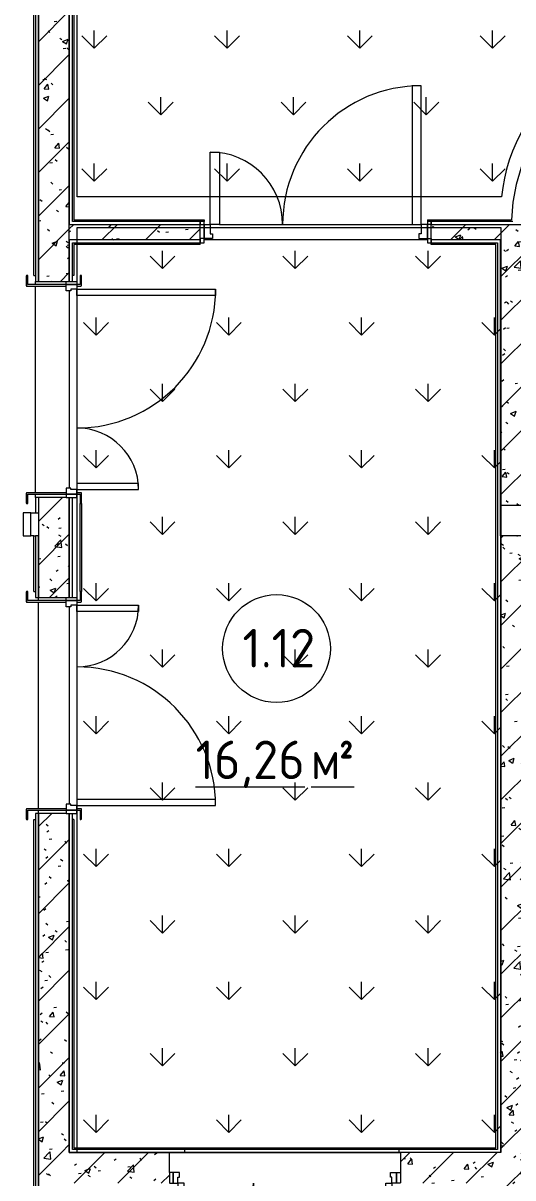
# Model space of a CAD drawing. Header units: millimetres. Extents: x -584918 to 2941280, y 3000189 to 4229862.
# Drawn here: x 194432 to 197612, y 3653966 to 3661457 of the extents above; entities that cross this region are included whole.
import ezdxf

# ---------------------------------------------------------------- set-up
doc = ezdxf.new("R2010")
doc.units = ezdxf.units.MM
doc.linetypes.add('ASVP_Невидимые', pattern=[5, 3, -2])
for name, color, linetype, lineweight in [('Витраж', 7, 'Continuous', 0), ('Двери', 7, 'Continuous', 0), ('Марки помещений', 7, 'Continuous', 0), ('Обобщенные модели', 7, 'Continuous', 0), ('Перекрытие', 7, 'Continuous', 0), ('Стены внутренние', 7, 'Continuous', 0), ('Стены наружные', 7, 'Continuous', 0), ('Стены несущие', 7, 'Continuous', 0), ('Стены отделка', 7, 'Continuous', 0), ('экспертиза условные обозначения', 1, 'Continuous', 0)]:
    doc.layers.add(name, color=color, linetype=linetype, lineweight=lineweight)
doc.styles.add('GOST Common_2', font='', dxfattribs={"height": 500})
doc.styles.add('GOST Common_3', font='', dxfattribs={"width": 0.9, "height": 500})
doc.styles.get('GOST Common_2').set_extended_font_data('GOST Common')
doc.styles.get('GOST Common_3').set_extended_font_data('GOST Common')
pattern_1 = [(45, (192051.36, 3643581.32), (-141.4214, 141.4214), [])]
pattern_2 = [(50, (192051.36, 3643581.32), (364.368, -31.8783), [38.1, -419.1]), (355, (192051.36, 3643581.3), (-70.486, 382.113), [30.48, -335.28]), (100.451, (192081.73, 3643578.66), (293.885, 350.2334), [32.38, -356.18]), (46.184, (192051.36, 3643682.9), (542.158, -84.086), [57.15, -628.65]), (96.636, (192096.54, 3643675.9), (474.805, 494.855), [48.57, -534.27]), (351.184, (192051.36, 3643682.9), (474.81, 494.85), [45.72, -502.92]), (21, (192102.16, 3643657.52), (303.2285, -204.5305), [38.1, -419.1]), (326, (192102.16, 3643657.5), (123.604, 368.376), [30.48, -335.28]), (71.451, (192127.43, 3643640.47), (426.834, 163.843), [32.38, -356.18]), (37.5, (192051.36, 3643581.32), (6.17665, 169.11015), [16.764, -314.452, 16.764, -323.596, -336.55]), (37.5, (192051.36, 3643581.32), (6.17665, 169.11015), [-671.576, 16.764, -319.786]), (7.5, (192051.36, 3643581.32), (133.6389, 200.3615), [16.764, -177.292, 16.764, -306.832, -128.27]), (7.5, (192051.36, 3643581.32), (133.6389, 200.3615), [-517.652, 16.764, -111.506]), (327.5, (191938.08, 3643581.32), (271.1818, -11.4584), [16.764, -110.236, 16.764, -379.476, -525.78]), (327.5, (191938.08, 3643581.32), (271.1818, -11.4584), [-523.24, 16.764, -509.016]), (317.5, (191887.28, 3643581.32), (296.2585, 50.8528), [16.764, -148.336, 16.764, -246.38, -373.38]), (317.5, (191887.28, 3643581.32), (296.2585, 50.8528), [-428.244, 16.764, -356.616])]

# ---------------------------------------------------------------- blocks, each defined once
blk = doc.blocks.new('ASVP_ДверьПротивопожарнаяСтальная_2 полотна - EI15 1370х2000h_полотна_ Г Л _1250 в свету_-7524419-АР Этаж 01')
at = {"layer": 'Двери', "lineweight": 18}
for p, q in [((685, 950), (625, 950)), ((625, 950), (625, 50)), ((685, 50), (685, 950)), ((-685, 520), (-625, 520)), ((-685, 50), (-685, 520)), ((-625, 520), (-625, 50)), ((-725, 50), (-685, 50)), ((-725, -40), (-725, 50)), ((-625, 50), (-685, 50)), ((-685, 50), (-685, -10)), ((625, 50), (685, 50)), ((725, 50), (685, 50)), ((685, 50), (685, -10)), ((725, -40), (725, 50)), ((-670, -40), (-725, -40)), ((-685, -10), (-670, -10)), ((-670, -10), (-670, -40)), ((685, -10), (670, -10)), ((670, -10), (670, -40)), ((670, -40), (725, -40))]:
    blk.add_line(p, q, dxfattribs=at)
at = {"layer": 'Двери', "linetype": 'ASVP_Невидимые', "lineweight": 18}
for p, q in [((-750, 50), (-725, 50)), ((-750, -40), (-750, 50)), ((-725, 50), (-725, -40)), ((750, 50), (725, 50)), ((725, 50), (725, -40)), ((750, -40), (750, 50)), ((-725, -40), (-750, -40)), ((725, -40), (750, -40))]:
    blk.add_line(p, q, dxfattribs=at)
at = {"layer": 'Двери'}
for centre, radius, start, end in [((685, 50), 900, 90, 180), ((-685, 50), 470, 360, 90)]:
    blk.add_arc(centre, radius, start, end, dxfattribs=at)
blk = doc.blocks.new('ASVP_ОТКОС_Оштукатуривание дверного откоса - Оштукатуривание дверного откоса-7521762-АР Этаж 01')
at = {"layer": 'Обобщенные модели'}
for p, q in [((-750, 30), (-750, 0)), ((-725, 0), (-725, 30)), ((725, 30), (725, 0)), ((750, 0), (750, 30)), ((-750, 0), (-725, 0)), ((725, 0), (750, 0))]:
    blk.add_line(p, q, dxfattribs=at)
blk = doc.blocks.new('ASVP_ОТКОС_Оштукатуривание дверного откоса - Оштукатуривание дверного откоса-V24-АР Этаж 01')
at = {"layer": 'Обобщенные модели'}
for p, q in [((-750, 20), (-750, 0)), ((-750, 0), (-725, 0)), ((-725, 0), (-725, 20)), ((725, 20), (725, 0)), ((725, 0), (750, 0)), ((750, 0), (750, 20))]:
    blk.add_line(p, q, dxfattribs=at)
blk = doc.blocks.new('ASVP_ДверьСтальная_2 полотна с фрамугой - _Д10 1450х3050h-7863505-АР Этаж 01')
at = {"layer": 'Двери', "lineweight": 18}
for p, q in [((-695, 1000), (-655, 1000)), ((-695, 100), (-695, 1000)), ((-655, 1000), (-655, 100)), ((695, 590), (655, 590)), ((655, 590), (655, 100)), ((695, 100), (695, 590)), ((-725, 100), (-695, 100)), ((-725, 30), (-725, 100)), ((-655, 100), (-695, 100)), ((-695, 100), (-695, 60)), ((655, 100), (695, 100)), ((725, 100), (695, 100)), ((695, 100), (695, 60)), ((725, 30), (725, 100)), ((-685, 30), (-725, 30)), ((-695, 60), (-685, 60)), ((-685, 60), (-685, 30)), ((695, 60), (685, 60)), ((685, 60), (685, 30)), ((685, 30), (725, 30))]:
    blk.add_line(p, q, dxfattribs=at)
at = {"layer": 'Двери', "linetype": 'ASVP_Невидимые', "lineweight": 18}
for p, q in [((-750, 100), (-725, 100)), ((-750, 30), (-750, 100)), ((-725, 100), (-725, 30)), ((750, 100), (725, 100)), ((725, 100), (725, 30)), ((750, 30), (750, 100)), ((-725, 30), (-750, 30)), ((725, 30), (750, 30))]:
    blk.add_line(p, q, dxfattribs=at)
at = {"layer": 'Двери'}
for centre, radius, start, end in [((-695, 100), 900, 360, 90), ((695, 100), 490, 90, 180)]:
    blk.add_arc(centre, radius, start, end, dxfattribs=at)
blk = doc.blocks.new('Прямоугольный импост - 50х150 мм-7511836-АР Этаж 01')
at = {"layer": 'Витраж', "lineweight": 18}
for p, q in [((-50, 35), (0, 35)), ((-50, -115), (-50, 35)), ((0, 35), (0, -115)), ((0, -115), (-50, -115))]:
    blk.add_line(p, q, dxfattribs=at)
blk = doc.blocks.new('ASVP_ДверьДеревянная_2 полотна - Межкомнатная 1300х2000h_полотна_ Г Пр _1220 в свету_-7746731-АР Этаж 01')
at = {"layer": 'Двери', "lineweight": 18}
for p, q in [((-650, 1050), (-610, 1050)), ((-650, 150), (-650, 1050)), ((-610, 1050), (-610, 150)), ((650, 550), (610, 550)), ((610, 550), (610, 150)), ((650, 150), (650, 550)), ((-680, 150), (-650, 150)), ((-680, 80), (-680, 150)), ((-610, 150), (-650, 150)), ((-650, 150), (-650, 110)), ((610, 150), (650, 150)), ((680, 150), (650, 150)), ((650, 150), (650, 110)), ((680, 80), (680, 150)), ((-640, 80), (-680, 80)), ((-650, 110), (-640, 110)), ((-640, 110), (-640, 80)), ((650, 110), (640, 110)), ((640, 110), (640, 80)), ((640, 80), (680, 80))]:
    blk.add_line(p, q, dxfattribs=at)
at = {"layer": 'Двери', "linetype": 'ASVP_Невидимые', "lineweight": 18}
for p, q in [((-700, 150), (-680, 150)), ((-700, 80), (-700, 150)), ((-680, 150), (-680, 80)), ((700, 150), (680, 150)), ((680, 150), (680, 80)), ((700, 80), (700, 150)), ((-680, 80), (-700, 80)), ((680, 80), (700, 80))]:
    blk.add_line(p, q, dxfattribs=at)
at = {"layer": 'Двери'}
for centre, radius, start, end in [((-650, 150), 900, 360, 90), ((650, 150), 400, 90, 180)]:
    blk.add_arc(centre, radius, start, end, dxfattribs=at)
blk = doc.blocks.new('ASVP_НАЛИЧНИК МДФ_Двери - Наличник дверной МДФ-7488632-АР Этаж 01')
at = {"layer": 'Обобщенные модели'}
for p, q in [((-680, 250), (-680, -1)), ((-670, -5), (-670, 250)), ((670, 250), (670, -5)), ((680, -1), (680, 250)), ((-681, 0), (-740, 0)), ((-740, 0), (-740, -5)), ((-681, -1), (-681, 0)), ((740, 0), (681, 0)), ((681, 0), (681, -1)), ((740, -5), (740, 0)), ((-735, -10), (-675, -10)), ((-680, -1), (-681, -1)), ((675, -10), (735, -10)), ((681, -1), (680, -1))]:
    blk.add_line(p, q, dxfattribs=at)
for centre, start, end in [((-735, -5), 180, 270), ((-675, -5), 270, 360), ((675, -5), 180, 270), ((735, -5), 270, 360)]:
    blk.add_arc(centre, 5, start, end, dxfattribs=at)
blk = doc.blocks.new('ASVP_НАЛИЧНИК МДФ_Двери - Наличник дверной МДФ-7488626-АР Этаж 01')
at = {"layer": 'Обобщенные модели'}
for p, q in [((-681, 0), (-740, 0)), ((-740, 0), (-740, -5)), ((-681, -1), (-681, 0)), ((-680, 20), (-680, -1)), ((-670, -5), (-670, 20)), ((670, 20), (670, -5)), ((680, -1), (680, 20)), ((740, 0), (681, 0)), ((681, 0), (681, -1)), ((740, -5), (740, 0)), ((-735, -10), (-675, -10)), ((-680, -1), (-681, -1)), ((675, -10), (735, -10)), ((681, -1), (680, -1))]:
    blk.add_line(p, q, dxfattribs=at)
for centre, start, end in [((-735, -5), 180, 270), ((-675, -5), 270, 360), ((675, -5), 180, 270), ((735, -5), 270, 360)]:
    blk.add_arc(centre, 5, start, end, dxfattribs=at)
blk = doc.blocks.new('ASVP_ДверьДеревянная_2 полотна - Межкомнатная 1300х2000h_полотна_ Г Л _1220 в свету_-7189994-АР Этаж 01')
at = {"layer": 'Двери', "lineweight": 18}
for p, q in [((650, 1050), (610, 1050)), ((610, 1050), (610, 150)), ((650, 150), (650, 1050)), ((-650, 550), (-610, 550)), ((-650, 150), (-650, 550)), ((-610, 550), (-610, 150)), ((-680, 150), (-650, 150)), ((-680, 80), (-680, 150)), ((-610, 150), (-650, 150)), ((-650, 150), (-650, 110)), ((610, 150), (650, 150)), ((680, 150), (650, 150)), ((650, 150), (650, 110)), ((680, 80), (680, 150)), ((-640, 80), (-680, 80)), ((-650, 110), (-640, 110)), ((-640, 110), (-640, 80)), ((650, 110), (640, 110)), ((640, 110), (640, 80)), ((640, 80), (680, 80))]:
    blk.add_line(p, q, dxfattribs=at)
at = {"layer": 'Двери', "linetype": 'ASVP_Невидимые', "lineweight": 18}
for p, q in [((-700, 150), (-680, 150)), ((-700, 80), (-700, 150)), ((-680, 150), (-680, 80)), ((700, 150), (680, 150)), ((680, 150), (680, 80)), ((700, 80), (700, 150)), ((-680, 80), (-700, 80)), ((680, 80), (700, 80))]:
    blk.add_line(p, q, dxfattribs=at)
at = {"layer": 'Двери'}
for centre, radius, start, end in [((650, 150), 900, 90, 180), ((-650, 150), 400, 360, 90)]:
    blk.add_arc(centre, radius, start, end, dxfattribs=at)
blk = doc.blocks.new('ASVP_Марка_Помещение_ДваЗначения - Номер Площадь-685795-АР Этаж 01')
at = {"layer": 'Марки помещений'}
blk.add_circle((0, 0), 3.5, dxfattribs=at)

msp = doc.modelspace()

# ---------------------------------------------------------------- hatches: boundary and pattern name
at = {"layer": 'Стены внутренние'}
h = msp.add_hatch(dxfattribs=at)
h.set_pattern_fill('FP_1', color=256, style=0, pattern_type=2)
h.set_pattern_definition(pattern_1)
h.paths.add_polyline_path([(194538.171, 3659780.649), (194732.26, 3659780.649), (194732.26, 3662130.649), (194532.26, 3662130.649), (194532.26, 3659780.649)])
h = msp.add_hatch(dxfattribs=at)
h.set_pattern_fill('FP_2', color=256, style=0, pattern_type=2)
h.set_pattern_definition(pattern_2)
h.paths.add_polyline_path([(194538.171, 3659780.649), (194732.26, 3659780.649), (194732.26, 3662130.649), (194532.26, 3662130.649), (194532.26, 3659780.649)])
h = msp.add_hatch(dxfattribs=at)
h.set_pattern_fill('FP_1', color=256, style=0, pattern_type=2)
h.set_pattern_definition(pattern_1)
h.paths.add_polyline_path([(197082.26, 3660050.649), (197532.26, 3660050.649), (197532.26, 3660150.649), (197082.26, 3660150.649), (197082.26, 3660060.649)])
h.paths.add_polyline_path([(195582.26, 3660050.649), (195582.26, 3660150.649), (194732.26, 3660150.649), (194732.26, 3660050.649), (194849.634, 3660050.649)])
h = msp.add_hatch(dxfattribs=at)
h.set_pattern_fill('FP_2', color=256, style=0, pattern_type=2)
h.set_pattern_definition(pattern_2)
h.paths.add_polyline_path([(197082.26, 3660050.649), (197532.26, 3660050.649), (197532.26, 3660150.649), (197082.26, 3660150.649), (197082.26, 3660060.649)])
h.paths.add_polyline_path([(195582.26, 3660050.649), (195582.26, 3660150.649), (194732.26, 3660150.649), (194732.26, 3660050.649), (194849.634, 3660050.649)])
h = msp.add_hatch(dxfattribs=at)
h.set_pattern_fill('FP_1', color=256, style=0, pattern_type=2)
h.set_pattern_definition(pattern_1)
h.paths.add_polyline_path([(197732.26, 3658330.649), (197732.159, 3660150.649), (197532.26, 3660150.649), (197532.26, 3658330.649)])
h = msp.add_hatch(dxfattribs=at)
h.set_pattern_fill('FP_2', color=256, style=0, pattern_type=2)
h.set_pattern_definition(pattern_2)
h.paths.add_polyline_path([(197732.26, 3658330.649), (197732.159, 3660150.649), (197532.26, 3660150.649), (197532.26, 3658330.649)])
h = msp.add_hatch(dxfattribs=at)
h.set_pattern_fill('FP_1', color=256, style=0, pattern_type=2)
h.set_pattern_definition(pattern_1)
h.paths.add_polyline_path([(194556.125, 3657730.649), (194732.26, 3657730.649), (194732.26, 3658380.649), (194532.26, 3658380.649), (194532.26, 3657730.649)])
h = msp.add_hatch(dxfattribs=at)
h.set_pattern_fill('FP_2', color=256, style=0, pattern_type=2)
h.set_pattern_definition(pattern_2)
h.paths.add_polyline_path([(194556.125, 3657730.649), (194732.26, 3657730.649), (194732.26, 3658380.649), (194532.26, 3658380.649), (194532.26, 3657730.649)])
h = msp.add_hatch(dxfattribs=at)
h.set_pattern_fill('FP_1', color=256, style=0, pattern_type=2)
h.set_pattern_definition(pattern_1)
h.paths.add_polyline_path([(197649.188, 3654130.649), (197732.26, 3654130.649), (197732.26, 3658130.649), (197532.26, 3658130.649), (197532.26, 3654130.649)])
h = msp.add_hatch(dxfattribs=at)
h.set_pattern_fill('FP_2', color=256, style=0, pattern_type=2)
h.set_pattern_definition(pattern_2)
h.paths.add_polyline_path([(197649.188, 3654130.649), (197732.26, 3654130.649), (197732.26, 3658130.649), (197532.26, 3658130.649), (197532.26, 3654130.649)])
h = msp.add_hatch(dxfattribs=at)
h.set_pattern_fill('FP_1', color=256, style=0, pattern_type=2)
h.set_pattern_definition(pattern_1)
h.paths.add_polyline_path([(194732.26, 3654130.649), (194732.26, 3656330.649), (194532.26, 3656330.649), (194532.26, 3654130.649), (194587.654, 3654130.649)])
h = msp.add_hatch(dxfattribs=at)
h.set_pattern_fill('FP_2', color=256, style=0, pattern_type=2)
h.set_pattern_definition(pattern_2)
h.paths.add_polyline_path([(194732.26, 3654130.649), (194732.26, 3656330.649), (194532.26, 3656330.649), (194532.26, 3654130.649), (194587.654, 3654130.649)])
h = msp.add_hatch(dxfattribs=at)
h.set_pattern_fill('FP_1', color=256, style=0, pattern_type=2)
h.set_pattern_definition(pattern_1)
h.paths.add_polyline_path([(194589.405, 3653930.649), (195382.26, 3653930.649), (195382.26, 3654130.649), (194532.26, 3654130.649), (194532.26, 3653930.649)])
h.paths.add_polyline_path([(197432.26, 3653930.649), (197532.26, 3653930.649), (197532.26, 3654130.649), (196882.26, 3654130.649), (196882.26, 3653930.649), (197382.26, 3653930.649)])
h = msp.add_hatch(dxfattribs=at)
h.set_pattern_fill('FP_2', color=256, style=0, pattern_type=2)
h.set_pattern_definition(pattern_2)
h.paths.add_polyline_path([(194589.405, 3653930.649), (195382.26, 3653930.649), (195382.26, 3654130.649), (194532.26, 3654130.649), (194532.26, 3653930.649)])
h.paths.add_polyline_path([(197432.26, 3653930.649), (197532.26, 3653930.649), (197532.26, 3654130.649), (196882.26, 3654130.649), (196882.26, 3653930.649), (197382.26, 3653930.649)])
at = {"layer": 'Стены наружные'}
h = msp.add_hatch(dxfattribs=at)
h.set_pattern_fill('FP_1', color=256, style=0, pattern_type=2)
h.set_pattern_definition(pattern_1)
h.paths.add_polyline_path([(197732.26, 3652930.649), (197732.26, 3654130.649), (197532.26, 3654130.649), (197532.26, 3652930.649)])
h = msp.add_hatch(dxfattribs=at)
h.set_pattern_fill('FP_2', color=256, style=0, pattern_type=2)
h.set_pattern_definition(pattern_2)
h.paths.add_polyline_path([(197732.26, 3652930.649), (197732.26, 3654130.649), (197532.26, 3654130.649), (197532.26, 3652930.649)])
at = {"layer": 'экспертиза условные обозначения'}
h = msp.add_hatch(dxfattribs=at)
h.set_pattern_fill('GRASS', color=3, scale=24)
h.set_pattern_definition([(90, (151357.9, 3544478.35), (-431.0523, 431.0523), [114.3, -747.8046]), (45, (151357.9, 3544478.35), (-431.0523, 431.0523), [114.3, -495.3]), (135, (151357.9, 3544478.35), (-431.0523, -431.0523), [114.3, -495.3])])
edge = h.paths.add_edge_path()
edge.add_line((191275.023, 3666425.751), (199307.782, 3663189.515))
edge.add_line((199307.782, 3663189.515), (201023.692, 3662498.029))
edge.add_line((201023.692, 3662498.029), (214294.534, 3657150.078))
edge.add_line((214294.534, 3657150.078), (213584.359, 3655387.792))
edge.add_line((213584.359, 3655387.792), (213584.359, 3653330.649))
edge.add_line((213584.359, 3653330.649), (212084.359, 3653330.649))
edge.add_line((212084.359, 3653330.649), (212084.359, 3655992.269))
edge.add_line((212084.359, 3655992.269), (207884.359, 3657684.807))
edge.add_line((207884.359, 3657684.807), (207884.359, 3657630.649))
edge.add_line((207884.359, 3657630.649), (206534.359, 3657630.649))
edge.add_line((206534.359, 3657630.649), (206534.359, 3658228.836))
edge.add_line((206534.359, 3658228.836), (205040.972, 3658830.649))
edge.add_line((205040.972, 3658830.649), (202859.184, 3658830.649))
edge.add_line((202859.184, 3658830.649), (202859.184, 3659708.335))
edge.add_line((202859.184, 3659708.335), (201294.061, 3660338.598))
edge.add_line((201294.061, 3660338.598), (198943.875, 3661282.016))
edge.add_arc((198634.359, 3660226.459), 1100, 73.6575304, 174.5648861)
edge.add_line((197539.305, 3660330.649), (194784.359, 3660330.649))
edge.add_line((194784.359, 3660330.649), (194784.359, 3662963.911))
edge.add_line((194784.359, 3662963.911), (190564.848, 3664663.465))
edge.add_line((190564.848, 3664663.465), (191275.023, 3666425.751))
h = msp.add_hatch(dxfattribs=at)
h.set_pattern_fill('GRASS', color=4, scale=24)
h.set_pattern_definition([(90, (163007.9, 3528393.35), (-431.0523, 431.0523), [114.3, -747.8046]), (45, (163007.9, 3528393.35), (-431.0523, 431.0523), [114.3, -495.3]), (135, (163007.9, 3528393.35), (-431.0523, -431.0523), [114.3, -495.3])])
h.paths.add_polyline_path([(194784.359, 3654130.649), (194784.359, 3660130.649), (197534.359, 3660130.649), (197534.359, 3654130.649)])

# ---------------------------------------------------------------- linework, layer by layer
at = {"layer": 'Перекрытие'}
for p, q in [((195707.26, 3660150.649), (196957.26, 3660150.649)), ((197057.26, 3660050.649), (195607.26, 3660050.649)), ((194512.26, 3659760.649), (194512.26, 3659780.649)), ((194512.26, 3658410.649), (194512.26, 3659750.649)), ((194732.26, 3659720.649), (194732.26, 3658440.649)), ((194512.26, 3658380.649), (194512.26, 3658400.649)), ((194482.26, 3658280.649), (194512.26, 3658280.649)), ((194502.26, 3658130.649), (194482.26, 3658130.649)), ((194532.26, 3657710.649), (194532.26, 3657730.649)), ((194532.26, 3656360.649), (194532.26, 3657700.649)), ((194732.26, 3657670.649), (194732.26, 3656390.649)), ((194532.26, 3656330.649), (194532.26, 3656350.649))]:
    msp.add_line(p, q, dxfattribs=at)
at = {"layer": 'Стены внутренние'}
for p, q in [((194762.26, 3662896.501), (194762.26, 3660180.649)), ((194502.26, 3659820.649), (194502.26, 3662800.649)), ((194762.26, 3660180.649), (195607.26, 3660180.649)), ((195607.26, 3660180.649), (195607.26, 3660170.649)), ((197057.26, 3660180.649), (197602.629, 3660180.649)), ((197057.26, 3660180.649), (197057.26, 3660170.649)), ((195582.26, 3660020.649), (194762.26, 3660020.649)), ((194762.26, 3660020.649), (194762.26, 3659820.649)), ((195582.26, 3660020.649), (195582.26, 3660030.649)), ((197082.26, 3660020.649), (197082.26, 3660030.649)), ((197502.26, 3660020.649), (197082.26, 3660020.649)), ((197502.26, 3655879.054), (197502.26, 3660020.649)), ((194502.26, 3659820.649), (194512.26, 3659820.649)), ((194762.26, 3659820.649), (194752.26, 3659820.649)), ((194802.26, 3657770.649), (194802.26, 3658340.649)), ((194812.26, 3658340.649), (194807.26, 3658340.649)), ((194812.26, 3658340.649), (194812.26, 3657770.649)), ((194502.26, 3657770.649), (194502.26, 3658130.649)), ((194502.26, 3658130.649), (194512.26, 3658130.649)), ((194502.26, 3657770.649), (194512.26, 3657770.649)), ((194812.26, 3657770.649), (194807.26, 3657770.649)), ((194502.26, 3651160.649), (194502.26, 3656290.649)), ((194502.26, 3656290.649), (194512.26, 3656290.649)), ((194762.26, 3656290.649), (194752.26, 3656290.649)), ((194762.26, 3656290.649), (194762.26, 3654160.649)), ((197502.26, 3654160.649), (197502.26, 3655880.649)), ((194762.26, 3654160.649), (197502.26, 3654160.649)), ((196872.26, 3654150.649), (195482.26, 3654150.649)), ((195482.26, 3654130.649), (196872.26, 3654130.649))]:
    msp.add_line(p, q, dxfattribs=at)
at = {"layer": 'Стены внутренние', "flags": 128}
msp.add_lwpolyline([(199085.938, 3661154.123), (198976.55, 3661191.533), (198863.79, 3661217.037), (198748.95, 3661230.341), (198633.346, 3661231.294), (198518.302, 3661219.884), (198405.137, 3661196.243), (198295.148, 3661160.641), (198189.594, 3661113.485), (198089.685, 3661055.317), (197996.567, 3660986.803), (197911.305, 3660908.728), (197834.878, 3660821.987), (197768.16, 3660727.573), (197711.916, 3660626.569), (197666.792, 3660520.131), (197633.303, 3660409.48), (197611.833, 3660295.883), (197602.633, 3660180.683)], dxfattribs=at)
at = {"layer": 'Стены несущие'}
for p, q in [((194532.26, 3662130.649), (194532.26, 3659780.649)), ((194732.26, 3659780.649), (194732.26, 3662130.649)), ((194732.26, 3660150.649), (195582.26, 3660150.649)), ((197082.26, 3660150.649), (197732.26, 3660150.649)), ((195582.26, 3660050.649), (195582.26, 3660060.649)), ((197082.26, 3660060.649), (197082.26, 3660050.649)), ((195582.26, 3660050.649), (194732.26, 3660050.649)), ((197532.26, 3660050.649), (197082.26, 3660050.649)), ((197532.26, 3660050.649), (197532.26, 3658330.649)), ((194532.26, 3659780.649), (194712.26, 3659780.649)), ((194532.26, 3658380.649), (194532.26, 3657730.649)), ((194712.26, 3658380.649), (194532.26, 3658380.649)), ((194732.26, 3657730.649), (194732.26, 3658380.649)), ((197532.26, 3658330.649), (197732.26, 3658330.649)), ((197532.26, 3658130.649), (197532.26, 3654130.649)), ((197732.26, 3658130.649), (197532.26, 3658130.649)), ((194532.26, 3657730.649), (194712.26, 3657730.649)), ((194712.26, 3656330.649), (194532.26, 3656330.649)), ((194532.26, 3656330.649), (194532.26, 3651530.649)), ((194732.26, 3654130.649), (194732.26, 3656330.649)), ((195382.26, 3654130.649), (194732.26, 3654130.649)), ((195382.26, 3654000.649), (195382.26, 3654130.649)), ((197532.26, 3654130.649), (196882.26, 3654130.649)), ((196882.26, 3654130.649), (196882.26, 3654000.649))]:
    msp.add_line(p, q, dxfattribs=at)
at = {"layer": 'Стены отделка'}
for p, q in [((194532.26, 3659780.649), (194532.26, 3662830.649)), ((194732.26, 3662876.246), (194732.26, 3660150.649)), ((194752.26, 3660170.649), (194752.26, 3662889.749)), ((194512.26, 3662810.649), (194512.26, 3659780.649)), ((195582.26, 3660170.649), (194752.26, 3660170.649)), ((195582.26, 3660150.649), (195582.26, 3660170.649)), ((197612.415, 3660170.649), (197082.26, 3660170.649)), ((197082.26, 3660170.649), (197082.26, 3660150.649)), ((194732.26, 3660050.649), (194732.26, 3659780.649)), ((194752.26, 3659780.649), (194752.26, 3660030.649)), ((194752.26, 3660030.649), (195582.26, 3660030.649)), ((195582.26, 3660030.649), (195582.26, 3660050.649)), ((197082.26, 3660050.649), (197082.26, 3660030.649)), ((197082.26, 3660030.649), (197512.26, 3660030.649)), ((197512.26, 3660030.649), (197512.26, 3654150.649)), ((197532.26, 3658130.649), (197532.26, 3660050.649)), ((197532.26, 3660050.649), (197532.26, 3660050.649)), ((194512.26, 3659780.649), (194532.26, 3659780.649)), ((194532.26, 3658380.649), (194512.26, 3658380.649)), ((194512.26, 3658380.649), (194512.26, 3658280.649)), ((194732.26, 3658380.649), (194732.26, 3657730.649)), ((194752.26, 3657730.649), (194752.26, 3658380.649)), ((194512.26, 3658280.649), (194532.26, 3658280.649)), ((194532.26, 3658130.649), (194512.26, 3658130.649)), ((194512.26, 3658130.649), (194512.26, 3657730.649)), ((194532.26, 3657730.649), (194532.26, 3658130.649)), ((194512.26, 3657730.649), (194532.26, 3657730.649)), ((194512.26, 3656330.649), (194512.26, 3651150.649)), ((194532.26, 3656330.649), (194512.26, 3656330.649)), ((194532.26, 3651130.649), (194532.26, 3656330.649)), ((194732.26, 3656330.649), (194732.26, 3654130.649)), ((194752.26, 3654150.649), (194752.26, 3656330.649)), ((195482.26, 3654150.649), (194752.26, 3654150.649)), ((195482.26, 3654130.649), (195482.26, 3654150.649)), ((197512.26, 3654150.649), (196872.26, 3654150.649)), ((196872.26, 3654150.649), (196872.26, 3654130.649)), ((194732.26, 3654130.649), (195482.26, 3654130.649)), ((196872.26, 3654130.649), (196882.26, 3654130.649))]:
    msp.add_line(p, q, dxfattribs=at)
at = {"layer": 'экспертиза условные обозначения', "color": 3}
msp.add_lwpolyline([(191275.023, 3666425.751), (199307.782, 3663189.515), (201023.692, 3662498.029), (214294.534, 3657150.078), (213584.359, 3655387.792), (213584.359, 3653330.649), (212084.359, 3653330.649), (212084.359, 3655992.269), (207884.359, 3657684.807), (207884.359, 3657630.649), (206534.359, 3657630.649), (206534.359, 3658228.836), (205040.972, 3658830.649), (202859.184, 3658830.649), (202859.184, 3659708.335), (201294.061, 3660338.598), (198943.875, 3661282.016, 0.47113656), (197539.305, 3660330.649), (194784.359, 3660330.649), (194784.359, 3662963.911), (190564.848, 3664663.465), (191275.023, 3666425.751)], format="xyb", dxfattribs=at)
at = {"layer": 'экспертиза условные обозначения', "color": 4}
msp.add_lwpolyline([(194784.359, 3654130.649), (194784.359, 3660130.649), (197534.359, 3660130.649), (197534.359, 3654130.649), (194784.359, 3654130.649)], dxfattribs=at)

# ---------------------------------------------------------------- block references
at = {"layer": 'Витраж', "extrusion": (0, 0, -1), "rotation": 180}
msp.add_blockref('Прямоугольный импост - 50х150 мм-7511836-АР Этаж 01', (-194482.26, 3658165.649), dxfattribs=at)
at = {"layer": 'Двери'}
msp.add_blockref('ASVP_ДверьПротивопожарнаяСтальная_2 полотна - EI15 1370х2000h_полотна_ Г Л _1250 в свету_-7524419-АР Этаж 01', (196332.26, 3660100.649), dxfattribs=at)
for name, p, rotation in [('ASVP_ДверьДеревянная_2 полотна - Межкомнатная 1300х2000h_полотна_ Г Пр _1220 в свету_-7746731-АР Этаж 01', (194632.26, 3659080.649), 269.9999999999999), ('ASVP_ДверьДеревянная_2 полотна - Межкомнатная 1300х2000h_полотна_ Г Л _1220 в свету_-7189994-АР Этаж 01', (194632.26, 3657030.649), 269.9999999999999), ('ASVP_ДверьСтальная_2 полотна с фрамугой - _Д10 1450х3050h-7863505-АР Этаж 01', (196132.26, 3654030.649), 180)]:
    msp.add_blockref(name, p, dxfattribs=dict(at, rotation=rotation))
at = {"layer": 'Марки помещений', "xscale": 99.99999999999993, "yscale": 99.99999999999993, "zscale": 99.99999999999993}
msp.add_blockref('ASVP_Марка_Помещение_ДваЗначения - Номер Площадь-685795-АР Этаж 01', (196077.597, 3657399.619), dxfattribs=at)
at = {"layer": 'Обобщенные модели'}
for name, p, rotation in [('ASVP_ОТКОС_Оштукатуривание дверного откоса - Оштукатуривание дверного откоса-V24-АР Этаж 01', (196332.26, 3660170.649), 180), ('ASVP_НАЛИЧНИК МДФ_Двери - Наличник дверной МДФ-7488632-АР Этаж 01', (194462.26, 3659080.649), 269.9999999999999), ('ASVP_НАЛИЧНИК МДФ_Двери - Наличник дверной МДФ-7488626-АР Этаж 01', (194802.26, 3659080.649), 89.99999999999972), ('ASVP_НАЛИЧНИК МДФ_Двери - Наличник дверной МДФ-7488632-АР Этаж 01', (194462.26, 3657030.649), 269.9999999999999), ('ASVP_НАЛИЧНИК МДФ_Двери - Наличник дверной МДФ-7488626-АР Этаж 01', (194802.26, 3657030.649), 89.99999999999972)]:
    msp.add_blockref(name, p, dxfattribs=dict(at, rotation=rotation))
msp.add_blockref('ASVP_ОТКОС_Оштукатуривание дверного откоса - Оштукатуривание дверного откоса-7521762-АР Этаж 01', (196332.26, 3660030.649), dxfattribs=at)

# ---------------------------------------------------------------- texts
at = {"layer": 'Марки помещений', "char_height": 250, "attachment_point": 1}
for s, insert, width, style in [('1.12', (195856.64, 3657527.344), 548.35425, 'GOST Common_2'), ('\\L16,26 ', (195552.004, 3656802.813), 909.11362, 'GOST Common_2'), ('\\L\\fGOST Common|b0|i0|c238|p34|;\\W.9;\\L²', (196480.691, 3656802.813), 165.94931, 'GOST Common_3'), ('\\L\\fGOST Common|b0|i0|c204|p34|;\\W.9;\\Lм', (196302.098, 3656802.813), 216.45562, 'GOST Common_2')]:
    msp.add_mtext(s, dxfattribs=dict(at, insert=insert, width=width, style=style))

doc.saveas('drawing.dxf')
